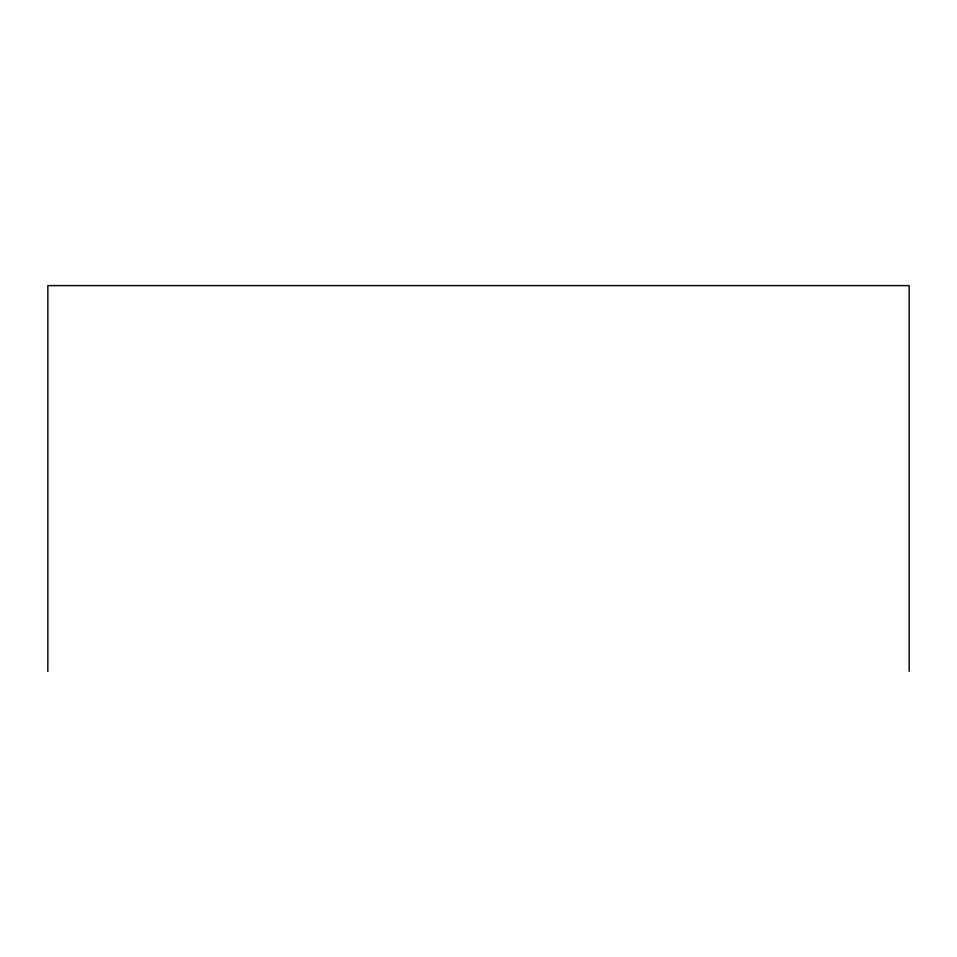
<?xml version="1.0" encoding="UTF-8"?>
<svg xmlns="http://www.w3.org/2000/svg" width="957" height="957" viewBox="0 0 957 957"><rect width="100%" height="100%" fill="white"/><g stroke="black" fill="none" stroke-linecap="round" stroke-linejoin="round"><path stroke-width="1.44" d="M909.15 671.395L909.15 285.605L47.85 285.605L47.85 671.395"/></g></svg>
